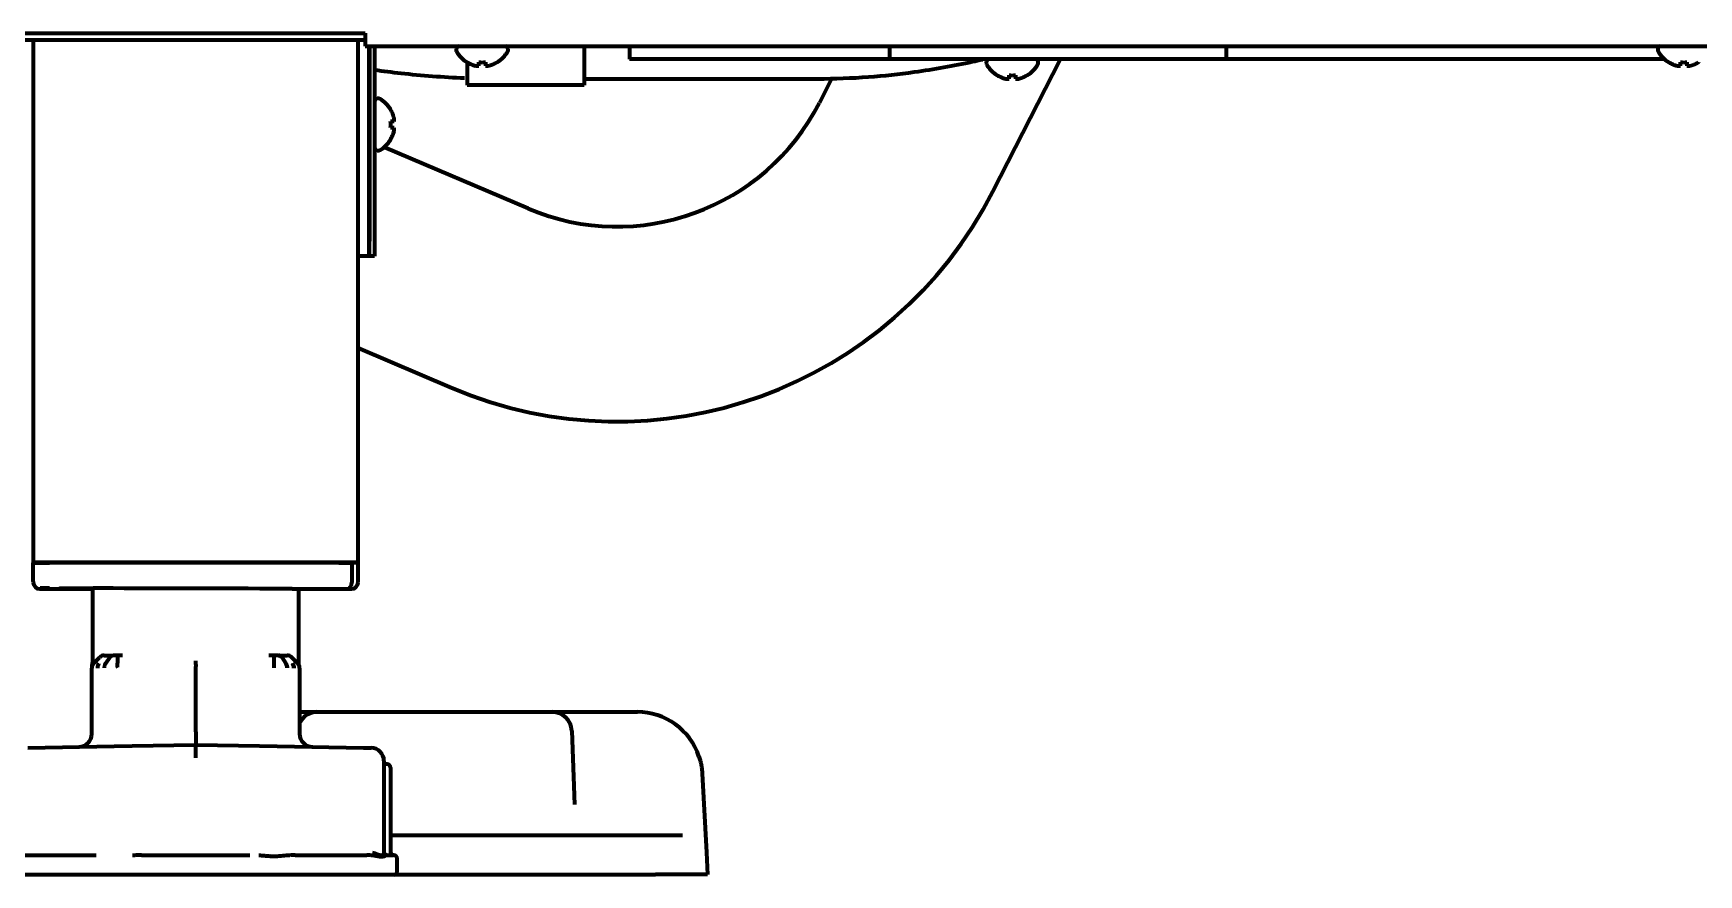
# Model space of a CAD drawing. Header units: inches. Extents: x -3077 to 7201, y 316 to 5463.
# Drawn here: x 4675 to 4931.4, y 1905.2 to 2034.8 of the extents above; entities that cross this region are included whole.
import ezdxf

# ---------------------------------------------------------------- set-up
doc = ezdxf.new("R2010")
doc.units = ezdxf.units.IN

msp = doc.modelspace()

# ---------------------------------------------------------------- linework, layer by layer
at = {"linetype": 'Continuous', "lineweight": 70}
for p, q in [((4656.08, 2034.76), (4726.08, 2034.76)), ((4656.08, 2033.76), (4726.08, 2033.76)), ((4674.98, 2033.75), (4674.98, 1953.26)), ((4724.98, 1953.26), (4724.98, 2033.75)), ((4726.08, 2034.76), (4726.08, 2032.76)), ((4726.08, 2032.76), (5305.28, 2032.76)), ((4726.63, 2032.76), (4726.63, 2000.46)), ((4726.73, 2032.76), (4726.73, 2002.76)), ((4727.53, 2032.76), (4727.53, 2002.76)), ((4740.08, 2032.36), (4740.08, 2032.16)), ((4748.08, 2032.16), (4748.08, 2032.36)), ((4759.78, 2032.76), (4759.78, 2028.76)), ((4766.78, 2032.76), (4766.78, 2030.76)), ((4769.78, 2030.76), (4766.78, 2030.76)), ((4798.78, 2030.76), (4769.78, 2030.76)), ((4806.78, 2030.76), (4798.78, 2030.76)), ((4806.78, 2032.76), (4806.78, 2030.76)), ((4809.78, 2030.76), (4806.78, 2030.76)), ((4855.62, 2030.76), (4809.78, 2030.76)), ((4822.73, 2010.41), (4833.13, 2030.76)), ((4858.62, 2030.76), (4855.62, 2030.76)), ((4858.62, 2032.76), (4858.62, 2030.76)), ((4866.62, 2030.76), (4858.62, 2030.76)), ((4926.13, 2030.76), (4866.62, 2030.76)), ((4925.08, 2032.36), (4925.08, 2032.16)), ((4741.78, 2030.31), (4741.78, 2028.76)), ((4741.78, 2030.28), (4741.78, 2030.31)), ((4741.78, 2028.76), (4741.78, 2026.76)), ((4746.38, 2030.31), (4746.38, 2030.28)), ((4759.78, 2028.76), (4759.78, 2026.76)), ((4821.7, 2030.36), (4821.7, 2030.16)), ((4823.4, 2028.28), (4823.4, 2028.31)), ((4828, 2028.31), (4828, 2028.28)), ((4829.7, 2030.16), (4829.7, 2030.36)), ((4926.78, 2030.28), (4926.78, 2030.31)), ((4931.38, 2030.31), (4931.38, 2030.28)), ((4759.78, 2026.76), (4741.78, 2026.76)), ((4759.78, 2027.76), (4795.78, 2027.76)), ((4797.94, 2027.84), (4796.02, 2024.07)), ((4728.13, 2024.71), (4727.93, 2024.71)), ((4726.73, 2022.31), (4726.63, 2022.31)), ((4729.97, 2023.01), (4730.01, 2023.01)), ((4726.63, 2019.11), (4726.73, 2019.11)), ((4730.01, 2018.41), (4729.97, 2018.41)), ((4727.93, 2016.71), (4728.13, 2016.71)), ((4751.16, 2007.78), (4728.97, 2017.21)), ((4726.73, 2000.46), (4726.73, 2002.76)), ((4727.53, 2002.76), (4727.53, 2000.46)), ((4724.98, 2000.46), (4725.03, 2000.46)), ((4726.63, 2000.46), (4725.03, 2000.46)), ((4726.73, 2000.46), (4726.63, 2000.46)), ((4727.53, 2000.46), (4726.73, 2000.46)), ((4724.98, 1986.31), (4739.43, 1980.17)), ((4676.78, 1953.26), (4674.98, 1953.26)), ((4674.98, 1953.21), (4677.48, 1953.21)), ((4674.98, 1950.35), (4674.98, 1953.21)), ((4676.08, 1953.21), (4676.23, 1953.26)), ((4723.18, 1953.26), (4676.78, 1953.26)), ((4722.03, 1953.21), (4677.48, 1953.21)), ((4682.2, 1953.26), (4682.05, 1953.21)), ((4697.75, 1953.26), (4697.6, 1953.21)), ((4712.6, 1953.26), (4712.45, 1953.21)), ((4721.37, 1953.21), (4721.26, 1953.26)), ((4721.37, 1953.21), (4721.26, 1953.26)), ((4722.03, 1953.21), (4723.79, 1953.21)), ((4722.88, 1953.21), (4722.73, 1953.26)), ((4724.98, 1953.26), (4723.18, 1953.26)), ((4723.88, 1953.21), (4723.73, 1953.26)), ((4724.02, 1953.21), (4723.79, 1953.21)), ((4724.02, 1953.21), (4724.02, 1950.21)), ((4724.02, 1953.21), (4724.25, 1953.21)), ((4724.02, 1953.21), (4724.02, 1950.21)), ((4724.98, 1953.21), (4724.25, 1953.21)), ((4724.98, 1950.21), (4724.98, 1953.21)), ((4674.98, 1950.35), (4674.98, 1950.21)), ((4676.41, 1949.21), (4676.64, 1949.21)), ((4676.41, 1949.21), (4676.64, 1949.21)), ((4676.64, 1949.21), (4684.1, 1949.21)), ((4676.64, 1949.21), (4684.1, 1949.21)), ((4684.1, 1949.3), (4684.1, 1937.51)), ((4714.83, 1949.21), (4723.31, 1949.21)), ((4714.83, 1949.21), (4723.31, 1949.21)), ((4715.85, 1937.51), (4715.85, 1949.21)), ((4723.32, 1949.21), (4723.54, 1949.21)), ((4723.32, 1949.21), (4723.55, 1949.21)), ((4685.19, 1938.66), (4684.27, 1937.72)), ((4685.89, 1938.96), (4686.2, 1938.97)), ((4686.74, 1938.69), (4686.09, 1937.74)), ((4686.2, 1938.97), (4687.23, 1938.98)), ((4687.96, 1938.7), (4687.96, 1937.76)), ((4687.97, 1939), (4688.73, 1939.01)), ((4711.23, 1939.01), (4711.99, 1939)), ((4712, 1938.7), (4712, 1937.76)), ((4712.72, 1938.98), (4713.76, 1938.97)), ((4713.22, 1938.69), (4713.87, 1937.74)), ((4713.76, 1938.97), (4714.07, 1938.96)), ((4714.77, 1938.66), (4715.69, 1937.72)), ((4683.98, 1926.89), (4683.98, 1937.02)), ((4699.98, 1927.21), (4699.98, 1937.27)), ((4713.87, 1937.74), (4713.87, 1937.74)), ((4715.98, 1937.02), (4715.98, 1926.89)), ((4715.98, 1930.26), (4718.68, 1930.26)), ((4718.68, 1930.26), (4724.17, 1930.26)), ((4724.17, 1930.26), (4749.39, 1930.26)), ((4749.39, 1930.26), (4754.88, 1930.26)), ((4754.88, 1930.26), (4763.1, 1930.26)), ((4763.1, 1930.26), (4767.98, 1930.26)), ((4757.88, 1927.36), (4758.28, 1915.99)), ((4674.13, 1924.75), (4687.42, 1924.99)), ((4687.42, 1924.99), (4690.18, 1925.03)), ((4690.18, 1925.03), (4699.87, 1925.2)), ((4699.87, 1925.2), (4699.98, 1925.21)), ((4699.98, 1925.21), (4700.08, 1925.2)), ((4700.08, 1925.2), (4709.78, 1925.03)), ((4709.78, 1925.03), (4712.53, 1924.99)), ((4712.53, 1924.99), (4725.83, 1924.75)), ((4725.83, 1924.75), (4727, 1924.73)), ((4728.97, 1922.73), (4728.97, 1908.58)), ((4729.47, 1922.21), (4729.22, 1922.21)), ((4729.97, 1921.71), (4729.97, 1921.46)), ((4729.97, 1921.46), (4729.97, 1908.71)), ((4777.97, 1920.78), (4778.6, 1908.64)), ((4770.62, 1911.26), (4729.97, 1911.26)), ((4774.95, 1911.26), (4770.62, 1911.26)), ((4673.62, 1908.21), (4684.64, 1908.21)), ((4691.65, 1908.21), (4708.31, 1908.21)), ((4715.32, 1908.21), (4726.34, 1908.21)), ((4729.47, 1908.21), (4730.43, 1908.21)), ((4730.98, 1905.71), (4730.98, 1907.71)), ((4778.6, 1908.64), (4778.78, 1905.26)), ((4730.48, 1905.21), (4669.48, 1905.21)), ((4730.7, 1905.26), (4770.79, 1905.26)), ((4778.78, 1905.26), (4770.79, 1905.26))]:
    msp.add_line(p, q, dxfattribs=at)
for centre, radius, start, end in [((4740.48, 2032.36), 0.4, 90, 180), ((4740.48, 2032.16), 0.4, 180, 210.3012), ((4744.28, 2034.38), 4.8, 210.3012, 238.4186), ((4743.88, 2034.38), 4.8, 301.5837, 329.6988), ((4747.68, 2032.36), 0.4, 0, 90), ((4747.68, 2032.16), 0.4, 329.6988, 0), ((4822.1, 2030.36), 0.4, 90, 180), ((4829.3, 2030.36), 0.4, 0, 90), ((4925.48, 2032.36), 0.4, 90, 180), ((4925.48, 2032.16), 0.4, 180, 210.3012), ((4929.28, 2034.38), 4.8, 210.3012, 238.4186), ((4744.08, 2034.06), 3.78, 262.3959, 269.9965), ((4744.08, 2034.06), 3.78, 270.0035, 277.6041), ((4822.1, 2030.16), 0.4, 180, 210.3012), ((4825.9, 2032.38), 4.8, 210.3012, 238.4186), ((4825.7, 2032.06), 3.78, 262.3959, 269.9965), ((4825.7, 2032.06), 3.78, 270.0035, 277.6041), ((4825.5, 2032.38), 4.8, 301.5837, 329.6988), ((4829.3, 2030.16), 0.4, 329.6988, 0), ((4929.08, 2034.06), 3.78, 262.3959, 269.9965), ((4929.08, 2034.06), 3.78, 270.0035, 277.6041), ((4727.93, 2024.31), 0.4, 90, 180), ((4728.13, 2024.31), 0.4, 59.6988, 90), ((4725.91, 2020.51), 4.8, 31.5837, 59.6988), ((4764.85, 2039.99), 35, 246.9745, 332.9279), ((4726.23, 2020.71), 3.78, 0.0035, 7.6041), ((4726.23, 2020.71), 3.78, 352.3959, 359.9965), ((4725.91, 2020.9), 4.8, 300.3012, 328.4186), ((4727.93, 2017.11), 0.4, 180, 270), ((4728.13, 2017.11), 0.4, 270, 300.3012), ((4764.85, 2039.99), 65, 246.9745, 332.9279), ((4685.91, 1937.96), 1, 91, 135.5), ((4684.98, 1937.02), 1, 135.5, 180), ((4682.1, 1937.87), 2, 344.3099, 0.04), ((4714.98, 1937.02), 1, 0, 44.5), ((4718.68, 1927.26), 3, 90, 154.0296), ((4754.88, 1927.26), 3, 2, 90), ((4767.98, 1920.26), 10, 18.4467, 90), ((4681.98, 1926.89), 2, 271, 0), ((4717.98, 1926.89), 2, 180, 269), ((4726.97, 1922.73), 2, 0, 89), ((4729.22, 1922.46), 0.25, 180, 270), ((4729.47, 1921.71), 0.5, 0, 90), ((4729.47, 1908.71), 0.5, 180, 270), ((4730.47, 1908.71), 0.5, 180, 270), ((4730.48, 1907.71), 0.5, 0, 90), ((4730.48, 1905.71), 0.5, 270, 0)]:
    msp.add_arc(centre, radius, start, end, dxfattribs=at)
for centre, major_axis, ratio, start_param, end_param in [((4675.98, 1950.21), (1, 0), 0.999995, 3.141593, 4.709304), ((4677.48, 1949.21), (-1.5, 0), 0.003085, 0.00001, 0.785408), ((4677.48, 1949.34), (-1.5, 0), 0.003085, 4.712398, 5.977528), ((4699.98, 1949.21), (-21, 0.06), 0.003085, 3.927, 6.996876), ((4723.31, 1950.21), (0, 1), 0.707107, 3.141593, 4.712389), ((4723.31, 1950.21), (0, 1), 0.707107, 3.141593, 4.712389), ((4722.48, 1949.21), (1.5, 0), 0.003085, 5.497778, 6.283176), ((4723.98, 1950.21), (1, 0), 0.999995, 4.715474, 6.283185), ((4711.97, 1938), (-0.017, -1), 0.01745, 2.356346, 3.141594), ((4714.05, 1937.96), (0, 1), 1, 5.48906, 6.265732), ((4685.56, 1937.02), (0.01, -1), 0.707088, 3.925849, 4.70425), ((4713.36, 1937.04), (-0.017, -1), 0.707053, 1.583129, 2.362365), ((4714.39, 1937.02), (-0.01, -1), 0.707088, 1.578072, 2.357338), ((4730.43, 1908.71), (0, -0.5), 0.961623, 4.712389, 6.283185)]:
    msp.add_ellipse(centre, major_axis=major_axis, ratio=ratio, start_param=start_param, end_param=end_param, dxfattribs=at)
for points, knots in [([(4727.51, 2029.13), (4728.85, 2028.95), (4733.45, 2028.36), (4738.09, 2028.02), (4741.39, 2027.88)], [0, 0, 0, 0, 0.292731, 1, 1, 1, 1]), ([(4741.78, 2030.31), (4741.98, 2030.19), (4742.19, 2030.08), (4742.52, 2029.94), (4742.63, 2029.9), (4742.85, 2029.82), (4742.96, 2029.79), (4743.08, 2029.76)], [0, 0, 0, 0, 0.5, 0.5, 0.75, 0.75, 1, 1, 1, 1]), ([(4744.58, 2030.31), (4744.58, 2030.19), (4744.58, 2030.08), (4744.58, 2029.94), (4744.58, 2029.9), (4744.58, 2029.82), (4744.58, 2029.79), (4744.58, 2029.76)], [0, 0, 0, 0, 0.5, 0.5, 0.75, 0.75, 1, 1, 1, 1]), ([(4795.78, 2027.76), (4798.4, 2027.76), (4803.39, 2027.95), (4811.42, 2028.82), (4817.2, 2029.87), (4820.61, 2030.62), (4821.12, 2030.73)], [0, 0, 0, 0, 0.297388, 0.57216, 0.935599, 1, 1, 1, 1]), ([(4823.4, 2028.31), (4823.6, 2028.19), (4823.81, 2028.08), (4824.14, 2027.94), (4824.25, 2027.9), (4824.47, 2027.82), (4824.58, 2027.79), (4824.7, 2027.76)], [0, 0, 0, 0, 0.5, 0.5, 0.75, 0.75, 1, 1, 1, 1]), ([(4826.2, 2028.31), (4826.2, 2028.19), (4826.2, 2028.08), (4826.2, 2027.94), (4826.2, 2027.9), (4826.2, 2027.82), (4826.2, 2027.79), (4826.2, 2027.76)], [0, 0, 0, 0, 0.5, 0.5, 0.75, 0.75, 1, 1, 1, 1]), ([(4926.78, 2030.31), (4926.98, 2030.19), (4927.19, 2030.08), (4927.52, 2029.94), (4927.63, 2029.9), (4927.85, 2029.82), (4927.96, 2029.79), (4928.08, 2029.76)], [0, 0, 0, 0, 0.5, 0.5, 0.75, 0.75, 1, 1, 1, 1]), ([(4929.58, 2030.31), (4929.58, 2030.19), (4929.58, 2030.08), (4929.58, 2029.94), (4929.58, 2029.9), (4929.58, 2029.82), (4929.58, 2029.79), (4929.58, 2029.76)], [0, 0, 0, 0, 0.5, 0.5, 0.75, 0.75, 1, 1, 1, 1]), ([(4729.97, 2021.21), (4730.1, 2021.21), (4730.21, 2021.21), (4730.34, 2021.21), (4730.39, 2021.21), (4730.46, 2021.21), (4730.5, 2021.21), (4730.52, 2021.21)], [0, 0, 0, 0, 0.5, 0.5, 0.75, 0.75, 1, 1, 1, 1]), ([(4729.97, 2018.41), (4730.1, 2018.61), (4730.21, 2018.82), (4730.34, 2019.14), (4730.39, 2019.25), (4730.46, 2019.48), (4730.5, 2019.59), (4730.52, 2019.71)], [0, 0, 0, 0, 0.5, 0.5, 0.75, 0.75, 1, 1, 1, 1]), ([(4686.74, 1938.69), (4686.77, 1938.73), (4686.81, 1938.77), (4686.87, 1938.83), (4686.88, 1938.85), (4686.92, 1938.87), (4686.93, 1938.88), (4686.95, 1938.89), (4686.96, 1938.9), (4687.01, 1938.93), (4687.05, 1938.95), (4687.11, 1938.97), (4687.12, 1938.97), (4687.14, 1938.97), (4687.14, 1938.97), (4687.15, 1938.97), (4687.15, 1938.98), (4687.16, 1938.98), (4687.19, 1938.98), (4687.21, 1938.98), (4687.23, 1938.98)], [0, 0, 0, 0, 0.25, 0.25, 0.375, 0.375, 0.4375, 0.4375, 0.5, 0.5, 0.75, 0.75, 0.8125, 0.828125, 0.828125, 0.84375, 0.84375, 0.875, 0.875, 1, 1, 1, 1]), ([(4687.23, 1938.98), (4687.28, 1938.98), (4687.33, 1938.99), (4687.42, 1938.99), (4687.45, 1938.99), (4687.49, 1938.99), (4687.51, 1938.99), (4687.54, 1938.99), (4687.55, 1938.99), (4687.63, 1938.99), (4687.7, 1938.99), (4687.8, 1938.99), (4687.83, 1938.99), (4687.9, 1938.99), (4687.93, 1939), (4687.97, 1939)], [0, 0, 0, 0, 0.25, 0.25, 0.375, 0.375, 0.4375, 0.4375, 0.5, 0.5, 0.75, 0.75, 0.875, 0.875, 1, 1, 1, 1]), ([(4687.96, 1938.7), (4687.96, 1938.75), (4687.96, 1938.83), (4687.96, 1938.89), (4687.96, 1938.94), (4687.96, 1938.96), (4687.96, 1938.98), (4687.96, 1938.98), (4687.96, 1938.99), (4687.96, 1938.99), (4687.96, 1938.99), (4687.97, 1938.99), (4687.97, 1939), (4687.97, 1939)], [0, 0, 0, 0, 0.25, 0.5, 0.5, 0.75, 0.75, 0.8125, 0.84375, 0.84375, 0.875, 0.875, 1, 1, 1, 1]), ([(4711.99, 1939), (4712.01, 1939), (4712.03, 1939), (4712.06, 1938.99), (4712.11, 1938.99), (4712.19, 1938.99), (4712.26, 1938.99), (4712.31, 1938.99), (4712.32, 1938.99), (4712.36, 1938.99), (4712.37, 1938.99), (4712.45, 1938.99), (4712.51, 1938.99), (4712.59, 1938.99), (4712.62, 1938.99), (4712.67, 1938.98), (4712.7, 1938.98), (4712.72, 1938.98)], [0, 0, 0, 0, 0.0625, 0.0625, 0.125, 0.25, 0.375, 0.375, 0.4375, 0.4375, 0.5, 0.5, 0.75, 0.75, 0.875, 0.875, 1, 1, 1, 1]), ([(4713.22, 1938.69), (4713.18, 1938.73), (4713.15, 1938.77), (4713.1, 1938.82), (4713.09, 1938.83), (4713.07, 1938.85), (4713.06, 1938.85), (4713.03, 1938.88), (4713.01, 1938.89), (4712.95, 1938.93), (4712.91, 1938.95), (4712.85, 1938.97), (4712.84, 1938.97), (4712.82, 1938.97), (4712.82, 1938.97), (4712.81, 1938.97), (4712.8, 1938.98), (4712.8, 1938.98), (4712.77, 1938.98), (4712.75, 1938.98), (4712.72, 1938.98)], [0, 0, 0, 0, 0.25, 0.25, 0.3125, 0.3125, 0.375, 0.375, 0.5, 0.5, 0.75, 0.75, 0.8125, 0.828125, 0.828125, 0.84375, 0.84375, 0.875, 0.875, 1, 1, 1, 1]), ([(4685.06, 1937.73), (4685.05, 1937.72), (4685.05, 1937.71), (4685.03, 1937.68), (4685.02, 1937.67), (4685, 1937.63), (4684.99, 1937.61), (4684.95, 1937.53), (4684.93, 1937.47), (4684.9, 1937.38), (4684.89, 1937.35), (4684.88, 1937.28), (4684.88, 1937.25), (4684.87, 1937.19), (4684.86, 1937.15), (4684.86, 1937.1), (4684.86, 1937.09), (4684.86, 1937.08), (4684.86, 1937.06), (4684.86, 1937.04), (4684.86, 1937.02)], [0, 0, 0, 0, 0.0625, 0.0625, 0.125, 0.125, 0.25, 0.25, 0.5, 0.5, 0.625, 0.625, 0.75, 0.75, 0.875, 0.90625, 0.921875, 0.921875, 0.9375, 1, 1, 1, 1]), ([(4686.09, 1937.74), (4686.08, 1937.72), (4686.05, 1937.69), (4686.03, 1937.65), (4686.03, 1937.63), (4686.02, 1937.63), (4686.02, 1937.63), (4686.02, 1937.62), (4686.02, 1937.61), (4686.01, 1937.6), (4685.98, 1937.54), (4685.96, 1937.48), (4685.93, 1937.36), (4685.91, 1937.29), (4685.9, 1937.17), (4685.89, 1937.11), (4685.89, 1937.04)], [0, 0, 0, 0, 0.125, 0.1875, 0.195313, 0.195313, 0.203125, 0.203125, 0.21875, 0.25, 0.25, 0.5, 0.5, 0.75, 0.75, 1, 1, 1, 1]), ([(4687.97, 1937.06), (4687.96, 1937.12), (4687.96, 1937.18), (4687.96, 1937.31), (4687.96, 1937.37), (4687.96, 1937.47), (4687.96, 1937.51), (4687.96, 1937.55), (4687.96, 1937.55), (4687.96, 1937.56), (4687.96, 1937.56), (4687.96, 1937.56), (4687.96, 1937.57), (4687.96, 1937.58), (4687.96, 1937.6), (4687.96, 1937.67), (4687.96, 1937.72), (4687.96, 1937.76)], [0, 0, 0, 0, 0.25, 0.25, 0.5, 0.5, 0.625, 0.65625, 0.660156, 0.660156, 0.664063, 0.664063, 0.671875, 0.6875, 0.75, 0.75, 1, 1, 1, 1]), ([(4699.98, 1937.55), (4699.98, 1937.64), (4699.98, 1937.74), (4699.98, 1937.88), (4699.98, 1937.95), (4699.98, 1938.04), (4699.98, 1938.08), (4699.98, 1938.09), (4699.98, 1938.1), (4699.98, 1938.11), (4699.98, 1938.12), (4699.98, 1938.12)], [0, 0, 0, 0, 0.5, 0.5, 0.75, 0.875, 0.9375, 0.9375, 0.96875, 0.96875, 1, 1, 1, 1]), ([(4699.98, 1937.55), (4699.98, 1937.55), (4699.98, 1937.55), (4699.98, 1937.53), (4699.98, 1937.48), (4699.98, 1937.41), (4699.98, 1937.34), (4699.98, 1937.29), (4699.98, 1937.27)], [0, 0, 0, 0, 0.000031, 0.000031, 0.250024, 0.500016, 0.750008, 1, 1, 1, 1]), ([(4712, 1937.76), (4712, 1937.72), (4712, 1937.67), (4712, 1937.56), (4712, 1937.5), (4712, 1937.38), (4712, 1937.31), (4712, 1937.19), (4712, 1937.12), (4712, 1937.06)], [0, 0, 0, 0, 0.25, 0.25, 0.5, 0.5, 0.75, 0.75, 1, 1, 1, 1]), ([(4714.9, 1937.73), (4714.9, 1937.73), (4714.9, 1937.73), (4714.91, 1937.7), (4714.95, 1937.65), (4714.99, 1937.58), (4715.02, 1937.49), (4715.05, 1937.4), (4715.07, 1937.31), (4715.09, 1937.22), (4715.1, 1937.12), (4715.1, 1937.06), (4715.1, 1937.02)], [0, 0, 0, 0, 0.00004, 0.00004, 0.125035, 0.25003, 0.375025, 0.50002, 0.625015, 0.75001, 0.875005, 1, 1, 1, 1]), ([(4715.93, 1937.32), (4715.93, 1937.32), (4715.93, 1937.32), (4715.93, 1937.33), (4715.93, 1937.34), (4715.92, 1937.35), (4715.92, 1937.35), (4715.92, 1937.36)], [0, 0, 0, 0, 0.555109, 0.898472, 0.948951, 0.984417, 1, 1, 1, 1]), ([(4699.98, 1927.21), (4699.98, 1927.15), (4699.98, 1927.04), (4699.98, 1926.88), (4699.98, 1926.71), (4699.98, 1926.56), (4699.98, 1926.4), (4699.98, 1926.25), (4699.98, 1926.11), (4699.98, 1925.98), (4699.98, 1925.85), (4699.98, 1925.73), (4699.98, 1925.63), (4699.98, 1925.53), (4699.98, 1925.44), (4699.98, 1925.37), (4699.98, 1925.31), (4699.98, 1925.26), (4699.98, 1925.23), (4699.98, 1925.21), (4699.98, 1925.21), (4699.98, 1925.21)], [0, 0, 0, 0, 0.052794, 0.105589, 0.158383, 0.211178, 0.263972, 0.316766, 0.369561, 0.422355, 0.47515, 0.527944, 0.580739, 0.633533, 0.686327, 0.739122, 0.791916, 0.844711, 0.897505, 0.950299, 1, 1, 1, 1]), ([(4699.98, 1923.21), (4699.98, 1923.22), (4699.98, 1923.24), (4699.98, 1923.27), (4699.98, 1923.29), (4699.98, 1923.34), (4699.98, 1923.37), (4699.98, 1923.47), (4699.98, 1923.6), (4699.98, 1923.72), (4699.98, 1923.82), (4699.98, 1923.85), (4699.98, 1923.91), (4699.98, 1923.94), (4699.98, 1924.09), (4699.98, 1924.21), (4699.98, 1924.37), (4699.98, 1924.42), (4699.98, 1924.5), (4699.98, 1924.52), (4699.98, 1924.57), (4699.98, 1924.6), (4699.98, 1924.71), (4699.98, 1924.79), (4699.98, 1924.89), (4699.98, 1924.9), (4699.98, 1924.93), (4699.98, 1924.94), (4699.98, 1924.95), (4699.98, 1924.99), (4699.98, 1925.03), (4699.98, 1925.1), (4699.98, 1925.14), (4699.98, 1925.17), (4699.98, 1925.18), (4699.98, 1925.19), (4699.98, 1925.19), (4699.98, 1925.2), (4699.98, 1925.21), (4699.98, 1925.21)], [0, 0, 0, 0, 0.015666, 0.015666, 0.031332, 0.031332, 0.062663, 0.062663, 0.125326, 0.187989, 0.187989, 0.219321, 0.219321, 0.250653, 0.250653, 0.375979, 0.375979, 0.438642, 0.438642, 0.469974, 0.469974, 0.501305, 0.501305, 0.626631, 0.626631, 0.657963, 0.657963, 0.673629, 0.673629, 0.689295, 0.751958, 0.751958, 0.877284, 0.877284, 0.908616, 0.908616, 0.939947, 0.939947, 1, 1, 1, 1]), ([(4691.65, 1908.21), (4691.42, 1908.21), (4691.18, 1908.2), (4690.83, 1908.19), (4690.71, 1908.19), (4690.47, 1908.18), (4690.36, 1908.17), (4690.24, 1908.16)], [0, 0, 0, 0, 0.5, 0.5, 0.75, 0.75, 1, 1, 1, 1]), ([(4714.17, 1908.16), (4714.01, 1908.15), (4713.84, 1908.13), (4713.5, 1908.1), (4713.33, 1908.08), (4712.98, 1908.05), (4712.8, 1908.04), (4712.52, 1908.02), (4712.43, 1908.02), (4712.24, 1908.01), (4712.15, 1908.01), (4711.96, 1908.01), (4711.87, 1908.01), (4711.68, 1908.02), (4711.58, 1908.02), (4711.3, 1908.04), (4711.1, 1908.05), (4710.81, 1908.07), (4710.71, 1908.08), (4710.52, 1908.1), (4710.42, 1908.11), (4710.12, 1908.13), (4709.92, 1908.15), (4709.72, 1908.16)], [0, 0, 0, 0, 0.125, 0.125, 0.25, 0.25, 0.375, 0.375, 0.4375, 0.4375, 0.5, 0.5, 0.5625, 0.5625, 0.625, 0.625, 0.75, 0.75, 0.8125, 0.8125, 0.875, 0.875, 1, 1, 1, 1]), ([(4715.32, 1908.21), (4715.13, 1908.21), (4714.94, 1908.2), (4714.65, 1908.19), (4714.55, 1908.19), (4714.36, 1908.18), (4714.27, 1908.17), (4714.17, 1908.16)], [0, 0, 0, 0, 0.5, 0.5, 0.75, 0.75, 1, 1, 1, 1]), ([(4727.35, 1908.14), (4727.26, 1908.16), (4727.18, 1908.17), (4727.02, 1908.18), (4726.93, 1908.19), (4726.76, 1908.2), (4726.68, 1908.2), (4726.51, 1908.2), (4726.43, 1908.21), (4726.34, 1908.21)], [0, 0, 0, 0, 0.25, 0.25, 0.5, 0.5, 0.75, 0.75, 1, 1, 1, 1]), ([(4728.97, 1908.58), (4728.97, 1908.54), (4728.96, 1908.5), (4728.93, 1908.44), (4728.92, 1908.42), (4728.89, 1908.37), (4728.87, 1908.35), (4728.83, 1908.31), (4728.81, 1908.29), (4728.77, 1908.26), (4728.74, 1908.24), (4728.7, 1908.22), (4728.68, 1908.21), (4728.65, 1908.2), (4728.63, 1908.2), (4728.58, 1908.18), (4728.55, 1908.18), (4728.47, 1908.18), (4728.43, 1908.18), (4728.34, 1908.2), (4728.3, 1908.21), (4728.21, 1908.24), (4728.16, 1908.25), (4728.06, 1908.29), (4728.01, 1908.31), (4727.9, 1908.35), (4727.84, 1908.37), (4727.72, 1908.42), (4727.66, 1908.44), (4727.48, 1908.5), (4727.35, 1908.54), (4727.21, 1908.58)], [0, 0, 0, 0, 0.125, 0.125, 0.1875, 0.1875, 0.25, 0.25, 0.3125, 0.3125, 0.375, 0.375, 0.40625, 0.40625, 0.4375, 0.4375, 0.5, 0.5, 0.5625, 0.5625, 0.625, 0.625, 0.6875, 0.6875, 0.75, 0.75, 0.8125, 0.8125, 0.875, 0.875, 1, 1, 1, 1]), ([(4729.23, 1908.14), (4729.2, 1908.12), (4729.17, 1908.1), (4729.08, 1908.06), (4729.03, 1908.04), (4728.92, 1908), (4728.85, 1907.98), (4728.77, 1907.96), (4728.75, 1907.96), (4728.72, 1907.95), (4728.7, 1907.95), (4728.64, 1907.94), (4728.6, 1907.94), (4728.52, 1907.94), (4728.48, 1907.94), (4728.4, 1907.95), (4728.35, 1907.96), (4728.22, 1907.98), (4728.12, 1908), (4727.97, 1908.03), (4727.92, 1908.04), (4727.81, 1908.06), (4727.75, 1908.07), (4727.59, 1908.1), (4727.47, 1908.12), (4727.35, 1908.14)], [0, 0, 0, 0, 0.125, 0.125, 0.25, 0.25, 0.375, 0.375, 0.40625, 0.40625, 0.4375, 0.4375, 0.5, 0.5, 0.5625, 0.5625, 0.625, 0.625, 0.75, 0.75, 0.8125, 0.8125, 0.875, 0.875, 1, 1, 1, 1]), ([(4729.47, 1908.21), (4729.43, 1908.21), (4729.39, 1908.2), (4729.34, 1908.19), (4729.32, 1908.18), (4729.28, 1908.17), (4729.26, 1908.16), (4729.23, 1908.14)], [0, 0, 0, 0, 0.5, 0.5, 0.75, 0.75, 1, 1, 1, 1]), ([(4730.45, 1908.21), (4730.45, 1908.21), (4730.45, 1908.21), (4730.44, 1908.21), (4730.44, 1908.21), (4730.43, 1908.21)], [0, 0, 0, 0, 0.5, 0.5, 1, 1, 1, 1])]:
    msp.add_open_spline(points, degree=3, knots=knots, dxfattribs=at)
for points, degree in [([(4743.08, 2029.76), (4743.11, 2029.76), (4743.16, 2029.75), (4743.23, 2029.75), (4743.3, 2029.74), (4743.37, 2029.74), (4743.44, 2029.75), (4743.51, 2029.75), (4743.56, 2029.76), (4743.58, 2029.76)], 3), ([(4743.58, 2029.76), (4743.58, 2029.77), (4743.58, 2029.8), (4743.58, 2029.85), (4743.58, 2029.91), (4743.58, 2029.97), (4743.58, 2030.04), (4743.58, 2030.11), (4743.58, 2030.2), (4743.58, 2030.27), (4743.58, 2030.31)], 3), ([(4744.58, 2029.76), (4744.6, 2029.76), (4744.65, 2029.75), (4744.72, 2029.75), (4744.79, 2029.74), (4744.86, 2029.74), (4744.94, 2029.75), (4745.01, 2029.75), (4745.06, 2029.76), (4745.08, 2029.76)], 3), ([(4745.08, 2029.76), (4745.13, 2029.77), (4745.24, 2029.8), (4745.4, 2029.85), (4745.56, 2029.91), (4745.72, 2029.97), (4745.87, 2030.04), (4746.03, 2030.11), (4746.19, 2030.2), (4746.32, 2030.27), (4746.38, 2030.31)], 3), ([(4825.2, 2027.76), (4825.2, 2027.77), (4825.2, 2027.8), (4825.2, 2027.85), (4825.2, 2027.91), (4825.2, 2027.97), (4825.2, 2028.04), (4825.2, 2028.11), (4825.2, 2028.2), (4825.2, 2028.27), (4825.2, 2028.31)], 3), ([(4826.7, 2027.76), (4826.75, 2027.77), (4826.86, 2027.8), (4827.02, 2027.85), (4827.18, 2027.91), (4827.34, 2027.97), (4827.49, 2028.04), (4827.65, 2028.11), (4827.81, 2028.2), (4827.94, 2028.27), (4828, 2028.31)], 3), ([(4928.08, 2029.76), (4928.11, 2029.76), (4928.16, 2029.75), (4928.23, 2029.75), (4928.3, 2029.74), (4928.37, 2029.74), (4928.44, 2029.75), (4928.51, 2029.75), (4928.56, 2029.76), (4928.58, 2029.76)], 3), ([(4928.58, 2029.76), (4928.58, 2029.77), (4928.58, 2029.8), (4928.58, 2029.85), (4928.58, 2029.91), (4928.58, 2029.97), (4928.58, 2030.04), (4928.58, 2030.11), (4928.58, 2030.2), (4928.58, 2030.27), (4928.58, 2030.31)], 3), ([(4929.58, 2029.76), (4929.6, 2029.76), (4929.65, 2029.75), (4929.72, 2029.75), (4929.79, 2029.74), (4929.86, 2029.74), (4929.94, 2029.75), (4930.01, 2029.75), (4930.06, 2029.76), (4930.08, 2029.76)], 3), ([(4930.08, 2029.76), (4930.13, 2029.77), (4930.24, 2029.8), (4930.4, 2029.85), (4930.56, 2029.91), (4930.72, 2029.97), (4930.87, 2030.04), (4931.03, 2030.11), (4931.19, 2030.2), (4931.32, 2030.27), (4931.38, 2030.31)], 3), ([(4824.7, 2027.76), (4824.73, 2027.76), (4824.78, 2027.75), (4824.85, 2027.75), (4824.92, 2027.74), (4824.99, 2027.74), (4825.06, 2027.75), (4825.13, 2027.75), (4825.18, 2027.76), (4825.2, 2027.76)], 3), ([(4826.2, 2027.76), (4826.22, 2027.76), (4826.27, 2027.75), (4826.34, 2027.75), (4826.41, 2027.74), (4826.48, 2027.74), (4826.56, 2027.75), (4826.63, 2027.75), (4826.68, 2027.76), (4826.7, 2027.76)], 3), ([(4730.52, 2021.71), (4730.51, 2021.76), (4730.48, 2021.87), (4730.43, 2022.03), (4730.37, 2022.19), (4730.31, 2022.34), (4730.25, 2022.5), (4730.17, 2022.65), (4730.08, 2022.82), (4730.01, 2022.94), (4729.97, 2023.01)], 3), ([(4730.52, 2021.21), (4730.53, 2021.23), (4730.53, 2021.28), (4730.54, 2021.35), (4730.54, 2021.42), (4730.54, 2021.49), (4730.54, 2021.56), (4730.53, 2021.63), (4730.53, 2021.68), (4730.52, 2021.71)], 3), ([(4730.52, 2020.21), (4730.51, 2020.21), (4730.48, 2020.21), (4730.43, 2020.21), (4730.37, 2020.21), (4730.31, 2020.21), (4730.25, 2020.21), (4730.17, 2020.21), (4730.08, 2020.21), (4730.01, 2020.21), (4729.97, 2020.21)], 3), ([(4730.52, 2019.71), (4730.53, 2019.73), (4730.53, 2019.78), (4730.54, 2019.86), (4730.54, 2019.93), (4730.54, 2020), (4730.54, 2020.07), (4730.53, 2020.14), (4730.53, 2020.18), (4730.52, 2020.21)], 3), ([(4684.03, 1937.33), (4684.01, 1937.29), (4684.05, 1937.36)], 2), ([(4713.87, 1937.74), (4713.88, 1937.72), (4713.91, 1937.67), (4713.95, 1937.59), (4713.99, 1937.51), (4714.01, 1937.42), (4714.04, 1937.33), (4714.05, 1937.24), (4714.06, 1937.14), (4714.06, 1937.07), (4714.06, 1937.04)], 3), ([(4715.94, 1937.31), (4715.94, 1937.31), (4715.94, 1937.3)], 2), ([(4777.47, 1923.42), (4777.54, 1923.21), (4777.66, 1922.77), (4777.81, 1922.12), (4777.91, 1921.45), (4777.95, 1921), (4777.97, 1920.78)], 3), ([(4730.47, 1908.21), (4730.46, 1908.21), (4730.46, 1908.21), (4730.45, 1908.21)], 3)]:
    msp.add_open_spline(points, degree=degree, dxfattribs=at)

doc.saveas('drawing.dxf')
